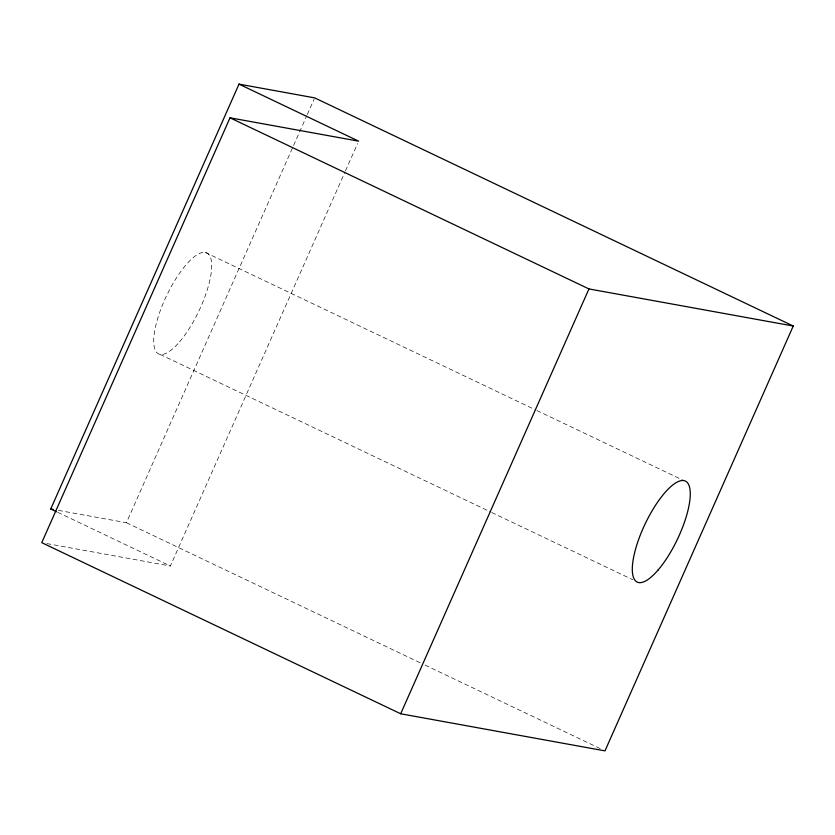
<?xml version="1.0" encoding="UTF-8"?>
<svg xmlns="http://www.w3.org/2000/svg" width="835" height="835" viewBox="0 0 835 835"><rect width="100%" height="100%" fill="white"/><g stroke="black" fill="none" stroke-linecap="round" stroke-linejoin="round"><path stroke-width="0.63" stroke-dasharray="4.17 3.13" d="M58.429 510.373L126.409 522.72L306.758 115.721M307.29 114.531L314.148 99.062M46.843 543.585L170.382 566.015L344.938 172.104M345.46 170.914L357.599 143.547M205.295 252.441L535.715 409.964M536.895 410.528L682.696 480.031M160.111 354.405L490.531 511.928M491.711 512.492L632.815 579.751M126.409 522.72L420.37 662.865M425.078 665.098L600.281 748.63M57.772 512.335L170.382 566.015M179.567 341.807A55.955 17.879 -64.5 0 0 209.23 255.03A55.955 17.879 -64.5 0 0 159.318 313.428A55.955 17.879 -64.5 0 0 179.567 341.807"/><path stroke-width="1.25" d="M56.603 511.771L50.737 508.974L239.008 84.126L314.67 97.872L793.25 326.026L604.978 750.874L400.685 713.779L41.75 542.656L230.022 117.808L358.653 141.167L239.008 84.126M400.685 713.779L588.946 288.931L793.25 326.026M50.737 508.974L53.304 509.444M230.022 117.808L588.946 288.931M658.147 569.961A55.955 17.879 -64.5 0 0 687.81 483.183A55.955 17.879 -64.5 0 0 637.898 541.591A55.955 17.879 -64.5 0 0 658.147 569.961"/></g></svg>
